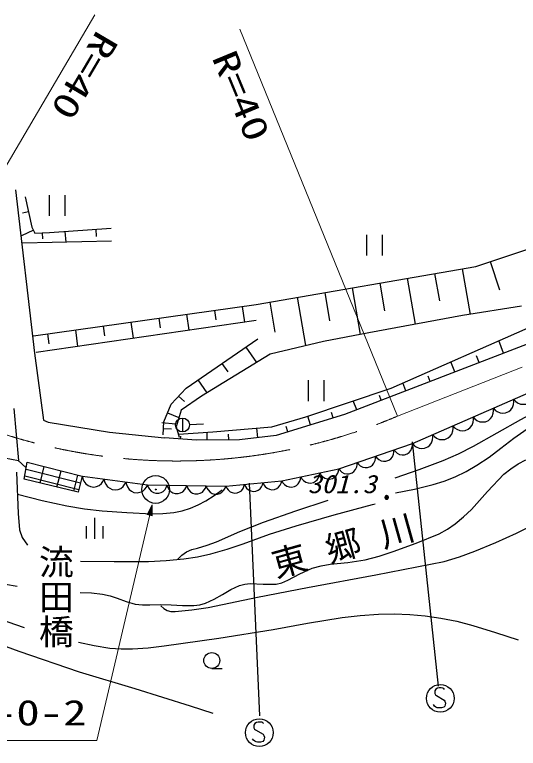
# Model space of a CAD drawing. Units: millimetres, scale not verified. Extents: x 40000 to 680000, y 20000 to 380000.
# Drawn here: x 402784 to 438968, y 265217 to 317893 of the extents above; entities that cross this region are included whole.
import ezdxf
from ezdxf.enums import TextEntityAlignment as Align

# ---------------------------------------------------------------- set-up
doc = ezdxf.new("R2010")
doc.units = ezdxf.units.MM
doc.header["$LTSCALE"] = 1000
doc.linetypes.add('CHAIN', pattern=[18.5, 12, -1.5, 3.5, -1.5])
for name, color, linetype, lineweight in [('M-BGD', 7, 'Continuous', 25), ('M-BGD-HTXT', 7, 'Continuous', 13), ('M-BMK', 2, 'CHAIN', 13), ('M-STR-STR1', 1, 'Continuous', 25), ('M-STR-STRC', 7, 'Continuous', 25)]:
    doc.layers.add(name, color=color, linetype=linetype, lineweight=lineweight)
doc.layers.add('M-BMK-SRVR', color=7, linetype='Continuous')
doc.styles.add('@ＭＳ ゴシック', font='')
doc.styles.add('ＭＳ ゴシック', font='')
doc.styles.get('@ＭＳ ゴシック').set_extended_font_data('@MS Gothic')
doc.styles.get('ＭＳ ゴシック').set_extended_font_data('MS Gothic')

# ---------------------------------------------------------------- blocks, each defined once
blk = doc.blocks.new('BUHIN2')
at = {"color": 3, "linetype": 'Continuous', "lineweight": 25}
for radius in [995, 30]:
    blk.add_circle((0, 0), radius, dxfattribs=at)
blk = doc.blocks.new('BUHIN40')
at = {"color": 7, "linetype": 'Continuous', "lineweight": 25}
blk.add_lwpolyline([(-214, -756), (-24, -749), (149, -700), (357, -599), (495, -459), (602, -297), (668, -63), (662, 131), (618, 323), (494, 517), (371, 646), (214, 756)], dxfattribs=at)
blk = doc.blocks.new('BUHIN41')
at = {"color": 7, "linetype": 'Continuous', "lineweight": 25}
blk.add_lwpolyline([(-111, -694), (57, -668), (205, -606), (380, -495), (488, -356), (566, -201), (601, 14), (575, 186), (516, 352), (385, 512), (262, 613), (111, 694)], dxfattribs=at)
blk = doc.blocks.new('BUHIN42')
at = {"color": 7, "linetype": 'Continuous', "lineweight": 25}
blk.add_lwpolyline([(-35, -671), (122, -628), (257, -555), (411, -432), (499, -288), (558, -133), (569, 75), (527, 235), (454, 387), (313, 525), (186, 609), (35, 671)], dxfattribs=at)
blk = doc.blocks.new('BUHIN43')
at = {"color": 7, "linetype": 'Continuous', "lineweight": 25}
blk.add_lwpolyline([(45, -696), (202, -634), (332, -541), (477, -396), (550, -237), (592, -70), (578, 146), (515, 306), (422, 454), (260, 580), (119, 651), (-45, 696)], dxfattribs=at)
blk = doc.blocks.new('BUHIN44')
at = {"color": 7, "linetype": 'Continuous', "lineweight": 25}
blk.add_lwpolyline([(130, -688), (278, -606), (397, -498), (523, -336), (577, -169), (598, 3), (557, 216), (475, 368), (364, 503), (188, 609), (39, 662), (-130, 688)], dxfattribs=at)
blk = doc.blocks.new('BUHIN45')
at = {"color": 7, "linetype": 'Continuous', "lineweight": 25}
blk.add_lwpolyline([(209, -765), (369, -660), (494, -527), (621, -332), (667, -138), (675, 57), (610, 294), (504, 458), (366, 602), (157, 705), (-16, 752), (-209, 765)], dxfattribs=at)
blk = doc.blocks.new('BUHIN69')
at = {"color": 7, "linetype": 'Continuous', "lineweight": 25}
for p, q in [((825, 460), (-660, 676)), ((-825, -464), (659, -679))]:
    blk.add_line(p, q, dxfattribs=at)
blk = doc.blocks.new('BUHIN71')
at = {"color": 7, "linetype": 'Continuous', "lineweight": 25}
blk.add_line((568, -83), (675, 656), dxfattribs=at)
blk.add_circle((0, 0), 574, dxfattribs=at)
blk = doc.blocks.new('BUHIN72')
at = {"color": 7, "linetype": 'Continuous', "lineweight": 25}
for p, q in [((-66, 616), (825, 486)), ((-742, 108), (742, -108)), ((-239, -572), (652, -701))]:
    blk.add_line(p, q, dxfattribs=at)
blk = doc.blocks.new('BUHIN74')
at = {"color": 7, "linetype": 'Continuous', "lineweight": 25}
blk.add_line((-492, 72), (492, -72), dxfattribs=at)
blk.add_circle((0, 0), 498, dxfattribs=at)
blk = doc.blocks.new('BUHIN78')
at = {"color": 7, "linetype": 'Continuous', "lineweight": 25}
blk.add_lwpolyline([(-594, 400), (-661, 354), (-706, 285), (-741, 184), (-764, 30), (-748, -103), (-689, -223), (-590, -303), (-477, -325), (-402, -331), (-297, -305), (-233, -244), (158, 250), (255, 296), (385, 318), (502, 291), (591, 242), (670, 160), (692, 0), (659, -227), (630, -324), (572, -412), (486, -480), (362, -533)], dxfattribs=at)
blk.add_circle((0, 0), 995, dxfattribs=at)

msp = doc.modelspace()

# ---------------------------------------------------------------- hatches: boundary and pattern name
at = {"layer": 'M-BGD'}
h = msp.add_hatch(dxfattribs=at)
h.set_pattern_fill('USER', color=256, style=0, pattern_type=2)
h.set_pattern_definition([(345.858, (403693, 285757), (122.166, 484.846), []), (75.86, (403693, 285757), (-2424.2, 610.8), []), (75.86, (404783, 284967), (-2424.2, 610.8), [])])
h.paths.add_polyline_path([(403693, 285757), (407623, 284767), (407345, 283606), (403476, 284535)])

# ---------------------------------------------------------------- linework, layer by layer
for p, q in [((402832, 305324), (404203, 293595)), ((403529, 304809), (404015, 302647)), ((403772, 303728), (403347, 303633)), ((435917, 299822), (448196, 303926)), ((404125, 302426), (403282, 302004)), ((404015, 302647), (404236, 302205)), ((405295, 302249), (409708, 302558)), ((408605, 302481), (408642, 301958)), ((404236, 302205), (405295, 302249)), ((404765, 302227), (404783, 301808)), ((406398, 302327), (406452, 301563)), ((409752, 301631), (403353, 301499)), ((420124, 297086), (435917, 299822)), ((436940, 300164), (437619, 298133)), ((432956, 299309), (433297, 297341)), ((434930, 299651), (435497, 296376)), ((430982, 298967), (431553, 295667)), ((427033, 298283), (427613, 294940)), ((429007, 298625), (429353, 296633)), ((425059, 297941), (425410, 295917)), ((421111, 297257), (421486, 295096)), ((423085, 297599), (423686, 294129)), ((404147, 294835), (420124, 297086)), ((417128, 296664), (417225, 295981)), ((419126, 296945), (419285, 295816)), ((439192, 296953), (434955, 296291)), ((413134, 296101), (413232, 295408)), ((415131, 296382), (415293, 295236)), ((434955, 296291), (428225, 295055)), ((420124, 295938), (404324, 293643)), ((409140, 295538), (409239, 294835)), ((411137, 295820), (411301, 294657)), ((429826, 291083), (440065, 295585)), ((407143, 295257), (407309, 294077)), ((428225, 295055), (424959, 294438)), ((405146, 294975), (405246, 294262)), ((415093, 291083), (420257, 294614)), ((440551, 294614), (426480, 289186)), ((437913, 293596), (437569, 294487)), ((419396, 294026), (420156, 292914)), ((424959, 294438), (421139, 293511)), ((404203, 293595), (404865, 288771)), ((421139, 293511), (416196, 290510)), ((434395, 292239), (434113, 292968)), ((436154, 292918), (435966, 293404)), ((417675, 292849), (418093, 292238)), ((432636, 291561), (432486, 291949)), ((415953, 291672), (416586, 290746)), ((430877, 290882), (430658, 291449)), ((414034, 289936), (415093, 291083)), ((423691, 289009), (429826, 291083)), ((431357, 287108), (440084, 290914)), ((414563, 290510), (414985, 290120)), ((416196, 290510), (414740, 289494)), ((429118, 290203), (428987, 290543)), ((413504, 288656), (414034, 289936)), ((427359, 289525), (427112, 290165)), ((413769, 289296), (414581, 288960)), ((414740, 289494), (414387, 288303)), ((425663, 288935), (425540, 289338)), ((404865, 288771), (405196, 288629)), ((421264, 288303), (423691, 289009)), ((426480, 289186), (421581, 287685)), ((424030, 288435), (423839, 289059)), ((405196, 288629), (409595, 287920)), ((414347, 288488), (413353, 288598)), ((413460, 287729), (413504, 288656)), ((413482, 288192), (414052, 288165)), ((414387, 288303), (414607, 287553)), ((415343, 288459), (416342, 288510)), ((417027, 287950), (421264, 288303)), ((420257, 287530), (420177, 288212)), ((422397, 287935), (422279, 288319)), ((409595, 287920), (413548, 287508)), ((414556, 287773), (417027, 287950)), ((414696, 287420), (414712, 287639)), ((416615, 287343), (416607, 287920)), ((418160, 287365), (418154, 287772)), ((421581, 287685), (418932, 287376)), ((415843, 287332), (413548, 287508)), ((418932, 287376), (415843, 287332)), ((426062, 285289), (431357, 287108)), ((403476, 284535), (403693, 285757)), ((403693, 285757), (407623, 284767)), ((402924, 285045), (403037, 282067)), ((421967, 284420), (426062, 285289)), ((407345, 283606), (403476, 284535)), ((407623, 284767), (407345, 283606)), ((407656, 284751), (412330, 284130)), ((412330, 284130), (417955, 284048)), ((417955, 284048), (421967, 284420)), ((403037, 282067), (403137, 280916)), ((403137, 280916), (403324, 280353)), ((403324, 280353), (403712, 279815))]:
    msp.add_line(p, q, dxfattribs=at)
for points in [[(430139, 283550), (431501, 283821), (432842, 284150), (433649, 284406), (434435, 284719), (435226, 285105), (435991, 285546), (436869, 286131), (437719, 286770), (438650, 287491), (439612, 288161), (440439, 288636), (441298, 289061), (445168, 290788), (449046, 292452), (450503, 292976), (451988, 293445), (453376, 293817), (454789, 294133), (459156, 294923), (463535, 295699)], [(430128, 284643), (431851, 285234), (433558, 285883), (434661, 286370), (435739, 286911), (439157, 288826), (442605, 290688), (443705, 291272), (444842, 291806), (445557, 292075), (446310, 292294), (446786, 292432), (447227, 292622), (447514, 292821), (447775, 293079), (447951, 293288), (448123, 293505)], [(371591, 287393), (372464, 287234), (373343, 287137), (375458, 287115), (377590, 287032), (378361, 286918), (379129, 286743), (379891, 286500), (380635, 286201), (381602, 285731), (382546, 285205), (383723, 284471), (384876, 283681), (387793, 281552), (390749, 279470), (391944, 278703), (393180, 277983), (394375, 277358), (395596, 276787), (397238, 276101), (398902, 275472), (401174, 274673), (403465, 273904)], [(407481, 276397), (408296, 276375), (409099, 276293), (409633, 276173), (410155, 275993), (410794, 275748), (411449, 275561), (411966, 275508), (412493, 275514), (413252, 275552), (414028, 275529), (414852, 275465), (415657, 275462), (416080, 275522), (416489, 275641), (417110, 275924), (417719, 276268), (418324, 276616), (418945, 276902), (419314, 277008), (419693, 277052), (420630, 276994), (421562, 276996), (421986, 277108), (422406, 277284), (423277, 277750), (424168, 278157), (424793, 278321), (425443, 278429), (426715, 278559), (427972, 278748), (428971, 279016), (429966, 279345), (431635, 279955), (433286, 280622), (433874, 280952), (434431, 281335), (435033, 281831), (435599, 282376), (436748, 283665), (437927, 284896), (438423, 285296), (438960, 285651), (439497, 285932)], [(402993, 283460), (404751, 283015), (406524, 282629), (407796, 282423), (409078, 282275), (410832, 282141), (412631, 282064), (413435, 282083), (414223, 282161), (414825, 282277), (415408, 282450), (415977, 282692), (416525, 282991), (417109, 283363), (417694, 283765)], [(414486, 278763), (414791, 279075), (415127, 279331), (415505, 279491), (415923, 279600), (416611, 279797), (417282, 280052), (418953, 280775), (420660, 281446), (422978, 282266), (425317, 283039)], [(407507, 278660), (409943, 278620), (412388, 278639), (413662, 278700), (414939, 278820), (415916, 278968), (416880, 279176), (418046, 279512), (419209, 279910), (421093, 280584), (422998, 281202), (425726, 281988), (428479, 282719), (428586, 282747), (428692, 282775)], [(413283, 275456), (413494, 275255), (413739, 275104), (414013, 275039), (414321, 275030), (415523, 275156), (416674, 275336), (420222, 276080), (423830, 276774), (428732, 277676), (433641, 278633), (434748, 278968), (435847, 279363), (437354, 279988), (438838, 280668), (443167, 282789)], [(401262, 277145), (402958, 276871)], [(407368, 272844), (408494, 272601), (409623, 272419), (410434, 272357), (411249, 272356), (412386, 272431), (413534, 272569), (417461, 273128), (421352, 273743), (423823, 274207), (426317, 274614), (427610, 274763), (428918, 274853), (430038, 274873), (431168, 274833), (432285, 274730), (433395, 274568), (434553, 274336), (435707, 274043), (437331, 273545), (438949, 272995)], [(398780, 273761), (403088, 272204), (407422, 270701), (411413, 269520), (415403, 268276), (416211, 268012), (417028, 267745)]]:
    msp.add_lwpolyline(points, dxfattribs=at)
at = {"layer": 'M-BGD-HTXT'}
for p, q in [((393200, 291800), (408543, 317893)), ((430275, 289062), (418953, 316859)), ((412661, 282692), (408675, 265785)), ((408675, 265785), (392821, 265785))]:
    msp.add_line(p, q, dxfattribs=at)
for points in [[(412661, 282692), (412306, 282005), (412671, 281919)], [(412625, 282542), (412627, 281977), (412371, 282037)], [(412608, 282469), (412606, 282011), (412405, 282058)], [(412590, 282394), (412585, 282045), (412439, 282079)], [(412573, 282321), (412564, 282079), (412473, 282100)]]:
    msp.add_lwpolyline(points, close=True, dxfattribs=at)
for points in [[(412643, 282617), (412648, 281943), (412338, 282016), (412642, 282615)], [(412525, 282117), (412556, 282246), (412543, 282112), (412507, 282121), (412556, 282246)]]:
    msp.add_lwpolyline(points, dxfattribs=at)
at = {"layer": 'M-BMK'}
msp.add_line((430275, 289062), (439248, 292593), dxfattribs=at)
msp.add_arc((414408, 326593), 40747, 238.635, 292.9177, dxfattribs=at)
at = {"layer": 'M-STR-STR1'}
for p, q in [((402735, 289623), (403052, 285872)), ((400987, 286263), (403052, 285872)), ((403021, 285903), (403616, 285353))]:
    msp.add_line(p, q, dxfattribs=at)
at = {"layer": 'M-STR-STRC'}
for p, q in [((431343, 287230), (433199, 269677)), ((419629, 284253), (420363, 267551))]:
    msp.add_line(p, q, dxfattribs=at)

# ---------------------------------------------------------------- block references
at = {"layer": 'M-BGD', "rotation": 278.27518}
for name, p in [('BUHIN69', (405834, 304192)), ('BUHIN69', (428626, 301343)), ('BUHIN69', (424447, 290896)), ('BUHIN45', (439357, 290597)), ('BUHIN45', (437902, 289962)), ('BUHIN45', (436447, 289328)), ('BUHIN74', (414844, 288433)), ('BUHIN45', (434993, 288694)), ('BUHIN45', (433538, 288060)), ('BUHIN45', (432084, 287426)), ('BUHIN44', (430695, 286881)), ('BUHIN44', (429371, 286426)), ('BUHIN44', (428048, 285971)), ('BUHIN44', (426724, 285516)), ('BUHIN43', (424015, 284854)), ('BUHIN43', (425380, 285144)), ('BUHIN40', (408435, 284647)), ('BUHIN40', (409993, 284441)), ('BUHIN40', (411551, 284234)), ('BUHIN42', (421299, 284358)), ('BUHIN43', (422650, 284565)), ('BUHIN41', (413033, 284120)), ('BUHIN41', (414440, 284099)), ('BUHIN41', (415846, 284079)), ('BUHIN41', (417252, 284058)), ('BUHIN42', (418624, 284110)), ('BUHIN42', (419961, 284234)), ('BUHIN72', (408529, 281019)), ('BUHIN71', (416946, 271523))]:
    msp.add_blockref(name, p, dxfattribs=at)
at = {"layer": 'M-BMK-SRVR', "rotation": 278.27518}
msp.add_blockref('BUHIN2', (412917, 283802), dxfattribs=at)
at = {"layer": 'M-STR-STRC', "rotation": 278.27518}
for p in [(433358, 268806), (420356, 266345)]:
    msp.add_blockref('BUHIN78', p, dxfattribs=at)

# ---------------------------------------------------------------- texts
at = {"layer": 'M-BGD-HTXT', "style": 'ＭＳ ゴシック', "width": 1.35}
for rotation, p in [(239.5, (408253, 317152)), (292.5, (416415, 314612))]:
    msp.add_text('R=40', height=1833, rotation=rotation, dxfattribs=at).set_placement(p, align=Align.BOTTOM_LEFT)
at = {"layer": 'M-BGD-HTXT', "style": 'ＭＳ ゴシック', "oblique": 15, "width": 1.1}
msp.add_text('301.3', height=1320, dxfattribs=at).set_placement((423836, 283139), align=Align.BOTTOM_LEFT)
at = {"layer": 'M-BGD-HTXT', "style": 'ＭＳ ゴシック'}
for s, height, width, p in [('・', 1320, 0.85, (428744, 282153)), ('136-3-0-2', 1833, 1.35, (392801, 266309))]:
    msp.add_text(s, height=height, dxfattribs=dict(at, width=width)).set_placement(p, align=Align.BOTTOM_LEFT)
at = {"layer": 'M-BGD-HTXT', "style": '@ＭＳ ゴシック'}
msp.add_text('流田橋', height=1833, rotation=270, dxfattribs=at).set_placement((404283, 279869), align=Align.BOTTOM_LEFT)
at = {"layer": 'M-BGD-HTXT', "insert": (421623, 277246), "char_height": 1833, "attachment_point": 7, "rotation": 15.6, "style": 'ＭＳ ゴシック'}
msp.add_mtext('\\T1.6;東郷川', dxfattribs=at)

doc.saveas('drawing.dxf')
